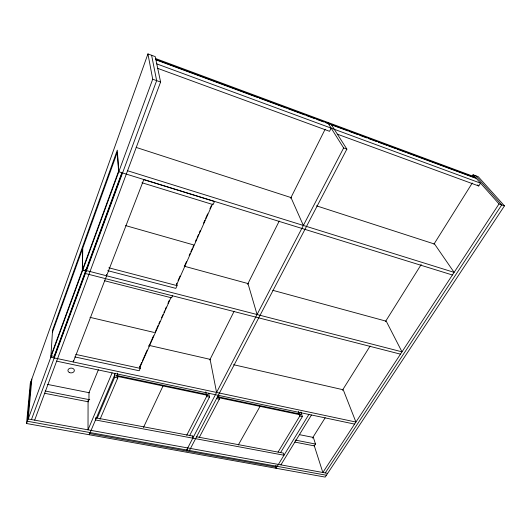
<?xml version="1.0" encoding="UTF-8"?>
<svg xmlns="http://www.w3.org/2000/svg" width="531" height="531" viewBox="0 0 531 531"><rect width="100%" height="100%" fill="white"/><g stroke="black" fill="none" stroke-linecap="round" stroke-linejoin="round"><path stroke-width="0.8" d="M88.08 400.527L88.013 429.831L112.107 372.875M86.487 268.162L86.473 270.604L401.987 351.841L386.243 321.209L272.801 290.318M85.425 271.049L85.405 273.505L400.474 354.15M52.509 332.114L82.63 248.515L82.332 270.173L51.029 355.69L54.394 356.407L85.883 271.089L85.896 269.482M82.458 269.841L118.579 171.174L117.291 152.297L82.75 248.189L82.458 269.841L86.009 270.757L86.015 269.151M73.318 360.549L73.278 361.976L143.821 179.524M54.215 357.921L54.341 355.777L121.559 173.544M31.84 379.061L28.216 418.972L327.654 473.367M472.185 176.173L473.068 174.765L478.232 176.69L504.45 205.875L325.191 477.09L26.55 423.512L30.26 383.482L147.943 53.91L155.258 56.631L160.594 82.039L34.668 420.147M31.05 381.278L27.38 421.242L326.419 475.232M26.55 423.512L152.709 79.199L147.943 53.91M86.009 270.757L122.336 172.343M31.448 419.556L156.658 80.626L151.607 55.27M98.401 369.702L88.976 392.674L88.969 399.604L88.073 401.761M89.208 434.75L115.28 373.545M97.312 417.957L114.676 377.262L114.55 374.089M100.034 419.278L117.802 377.913L117.597 373.167M139.786 366.768L141.737 362.374M142.408 360.861L146.105 352.531M146.158 352.411L147.167 350.148M148.793 346.477L150.187 343.345M150.472 342.694L152.49 338.154M152.536 338.055L153.539 335.791M155.178 332.094L156.559 328.988M156.857 328.311L158.238 325.211M158.875 323.771L159.917 321.428M161.563 317.717L162.937 314.631M163.92 312.414L164.617 310.847M165.26 309.387L166.289 307.071M167.949 303.334L169.309 300.274M178.044 280.6L180.075 276.034M184.436 266.217L186.447 261.683M189.155 255.584L190.164 253.307M190.808 251.86L192.182 248.76M192.859 247.24L193.868 244.964M195.554 241.174L196.563 238.904M197.18 237.51L198.521 234.49M199.251 232.837L200.267 230.56M203.552 223.159L204.893 220.139M205.65 218.433L207.667 213.88M209.924 208.809L211.265 205.789M139.845 367.545L171.095 297.221M176.471 285.12L212.566 203.897M140.045 366.025L140.237 368.368L139.168 370.764L74.798 356.918M172.522 295.813L171.619 297.845L104.7 280.786M176.657 283.196L177.049 285.638L175.834 288.379L107.727 270.664M143.483 427.435L163.017 385.977M209.758 359.998L234.144 311.226M247.605 284.311L279.253 221.009M290.643 198.229L325.145 129.212M331.158 128.124L329.552 131.316L157.78 68.386M186.739 435.254L206.612 396.511L205.776 391.832M189.527 435.778L209.466 397.108L208.749 393.212M186.66 450.003L343.637 147.963L328.112 123.278M187.675 449.717L186.965 451.078L275.423 467.001L276.206 465.72M189.428 450.5L346.876 149.131L331.185 124.42M199.185 437.59L219.356 399.179L218.58 395.29M238.293 444.978L260.057 406.361M278.052 452.1L299.816 416.032L298.376 411.432M280.587 452.578L302.404 416.576L300.951 411.976M308.883 414.445L276.027 468.269L275.416 465.893M280.906 464.871L311.478 414.996M312.447 438.102L325.211 417.724M342.382 390.318L370.12 346.046M385.533 321.454L421.196 264.538M433.96 244.154L472.265 183.022M299.577 434.69L313.363 437.438L315.494 444.042L314.325 445.894L294.805 442.084M337.304 134.157L478.75 185.983L480.535 183.162L156.778 63.879M473.068 174.765L499.021 203.924L322.841 472.49L314.086 445.157M325.251 472.929L501.742 204.9L475.65 175.728M89.56 433.542L186.653 451.025M95.487 417.771L193.111 436.13M196.364 436.747L283.415 453.116L283.992 455.226L95.507 419.968L95.494 418.501M45.095 390.995L89.752 399.757M295.196 440.06L315.494 444.042M44.292 393.219L88.212 401.788M47.272 384.358L89.454 392.774M114.676 377.262L117.802 377.913M206.612 396.511L209.466 397.108M216.529 398.589L219.356 399.179M299.816 416.032L302.404 416.576M56.638 361.153L354.582 424.103M75.76 354.416L140.237 368.368M148.866 345.336L210.163 359.354M233.554 364.697L343.252 389.781L355.929 422.052L50.843 357.21L52.556 330.143L117.305 150.134L118.785 171.779L452.399 274.992M89.971 317.332L154.415 332.512M82.332 270.173L85.883 271.089M108.828 267.79L177.049 285.638M184.224 266.204L248.103 283.594M125.641 225.602L193.304 244.837M141.969 182.744L213.104 204.621L214.491 201.508L144.02 179.71M127.559 170.743L454.118 272.37L434.604 244.081L316.496 205.829M136.188 147.426L291.3 197.665M152.709 79.199L160.594 82.039M343.637 147.963L346.876 149.131M499.021 203.924L504.45 205.875M155.855 59.465L475.995 178.058M257.781 97.545L156.094 59.89L155.829 58.629L328.311 122.595L329.193 123.982L325.311 122.548M259.334 98.116L286.501 108.178M288.054 108.755L305.126 115.074M306.679 115.652L315.222 118.811M316.775 119.389L323.757 121.971M331.092 124.692L348.157 131.004M349.71 131.582L358.239 134.741M359.792 135.312L366.768 137.901M368.322 138.472L376.851 141.631M378.404 142.208L386.933 145.368M388.486 145.939L395.462 148.527M397.015 149.098L405.545 152.258M407.098 152.835L475.351 178.104L474.05 176.637L328.662 122.721L329.545 124.115M477.747 184.848L478.75 185.983M290.975 197.559L303.36 225.449M247.977 283.561L257.07 314.525M210.097 359.334L216.575 392.436M192.487 436.017L192.806 438.168M106.558 274.467L106.605 275.788M207.986 395.422L115.957 376.087L115.924 375.304L207.847 394.646L207.986 395.422M300.851 414.937L217.458 397.414L217.312 396.644L300.612 414.173L300.851 414.937M69.435 372.556A3.226 2.409 -1.1 0 0 74.36 370.552A3.226 2.409 -1.1 0 0 69.614 368.388A3.226 2.409 -1.1 0 0 69.435 372.556"/></g></svg>
